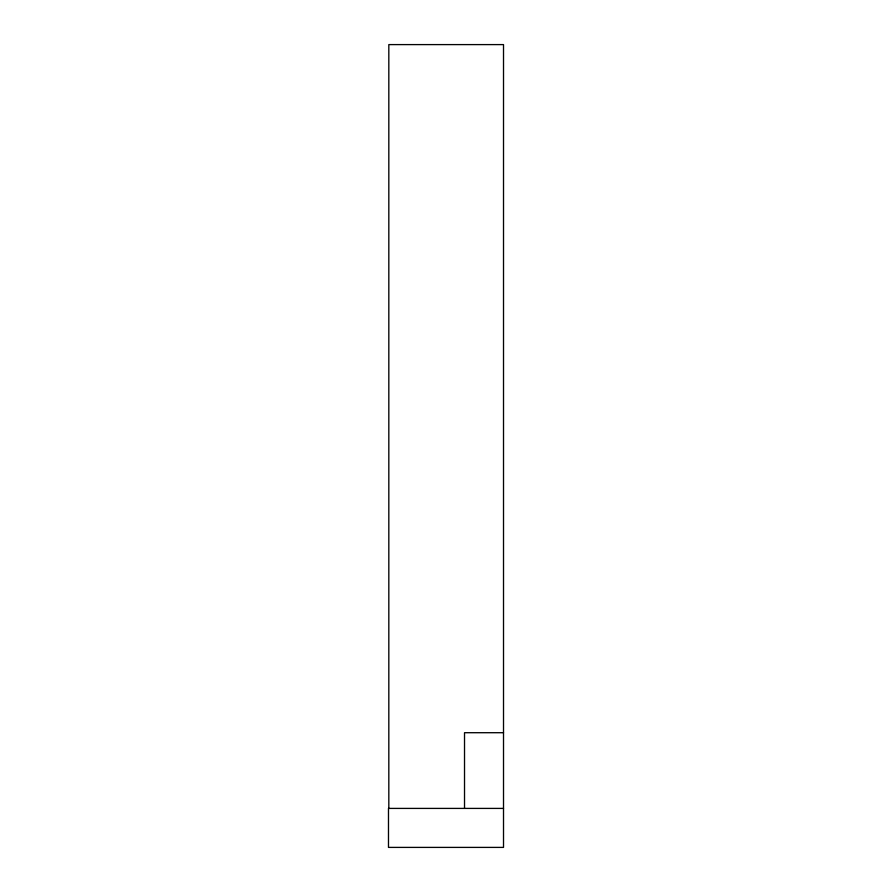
<?xml version="1.0" encoding="UTF-8"?>
<svg xmlns="http://www.w3.org/2000/svg" width="892" height="892" viewBox="0 0 892 892"><rect width="100%" height="100%" fill="white"/><g stroke="black" fill="none" stroke-linecap="round" stroke-linejoin="round"><path stroke-width="1.34" d="M503.512 732.711L464.52 732.711L464.52 808.408M503.512 808.408L388.488 808.408L388.488 847.4L503.512 847.4L503.512 44.6L388.823 44.6L388.823 808.408"/></g></svg>
